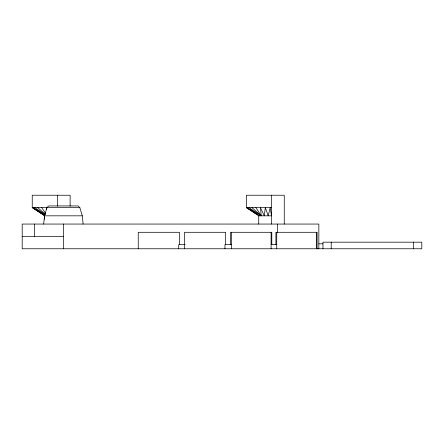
<?xml version="1.0" encoding="UTF-8"?>
<svg xmlns="http://www.w3.org/2000/svg" width="444" height="444" viewBox="0 0 444 444"><rect width="100%" height="100%" fill="white"/><g stroke="black" fill="none" stroke-linecap="round" stroke-linejoin="round"><path stroke-width="0.67" d="M43.684 224.059L44.505 215.823L46.97 207.587L48.612 205.938L78.183 205.938L79.826 207.587L82.29 215.823L83.111 224.059M79.826 207.587L32.24 207.587L32.24 195.232L70.124 195.232L70.124 206.216M271.495 207.587L246.376 207.587L246.376 195.232L284.26 195.232L284.26 224.059M44.505 215.823L82.29 215.823M256.549 214.03L246.376 207.587L258.73 215.823L271.495 215.823L270.218 207.587L268.198 215.823L265.318 207.587L264.274 215.823L260.412 207.587L261.266 215.823L248.912 207.587L259.374 215.823L247.019 207.587M22.2 236.413L63.381 236.413M318.848 243.823L322.966 243.823M185.192 244.65L178.727 244.65L178.727 248.768M231.435 244.65L224.969 244.65L224.969 248.768M271.09 244.65L276.734 244.65M44.883 214.324L34.776 207.587L44.716 215.412M32.884 207.587L44.678 215.451L32.24 207.587L44.594 215.823L44.594 219.253M251.92 207.587L261.266 215.823L255.844 207.587M37.784 207.587L45.571 214.452M41.708 207.587L45.682 213.625M46.831 208.763L46.276 207.587L46.492 209.646M413.564 242.18L413.564 248.768M331.202 242.18L331.202 248.768M322.966 248.768L322.966 242.18L421.8 242.18L421.8 248.768L22.2 248.768L22.2 224.059L318.848 224.059L318.848 248.768M317.088 248.768L317.088 232.295L275.913 232.295L275.913 244.65M316.389 232.295L316.389 248.768M277.672 224.059L277.672 232.295M276.734 232.295L276.734 248.768M271.795 244.65L271.795 232.295L230.614 232.295L230.614 244.65M271.495 195.232L271.495 224.059M271.09 232.295L271.09 248.768M258.73 215.823L258.73 224.059M231.435 232.295L231.435 248.768M225.669 244.65L225.669 232.295L184.493 232.295L184.493 248.768M179.426 244.65L179.426 232.295L138.245 232.295L138.245 248.768M63.381 224.059L63.381 248.768M57.359 195.232L57.359 206.216M34.388 224.059L34.388 236.413"/></g></svg>
